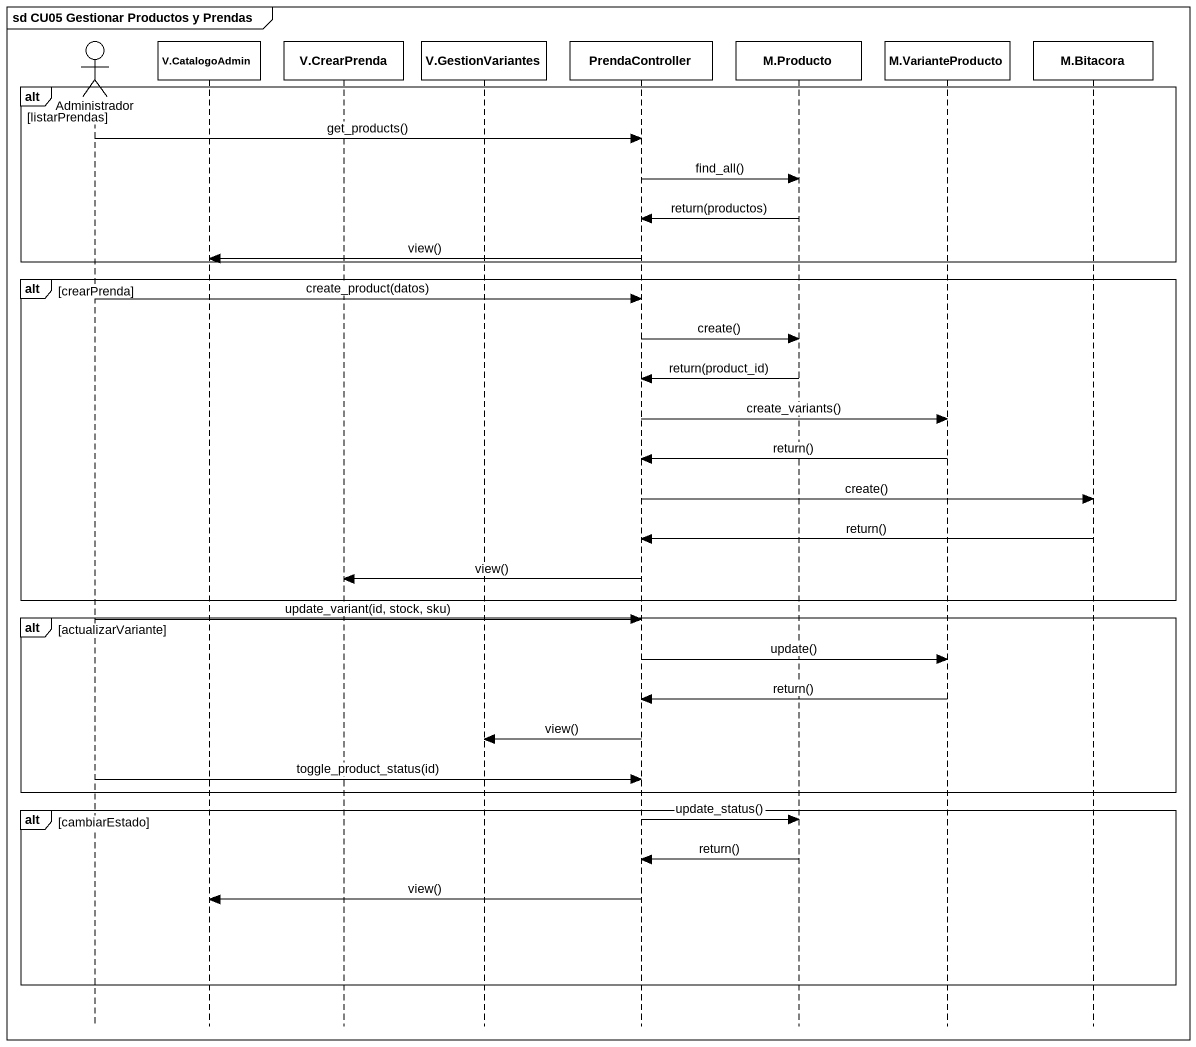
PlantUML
@startuml
mainframe sd CU05 Gestionar Productos y Prendas
hide footbox
actor Administrador
participant "V.CatalogoAdmin" as V_CatalogoAdmin
participant "V.CrearPrenda" as V_CrearPrenda
participant "V.GestionVariantes" as V_GestionVariantes
participant PrendaController
participant "M.Producto" as M_Producto
participant "M.VarianteProducto" as M_VarianteProducto
participant "M.Bitacora" as M_Bitacora

alt listarPrendas
  Administrador -> PrendaController : get_products()
  PrendaController -> M_Producto : find_all()
  M_Producto -> PrendaController : return(productos)
  PrendaController -> V_CatalogoAdmin : view()
end
alt crearPrenda
  Administrador -> PrendaController : create_product(datos)
  PrendaController -> M_Producto : create()
  M_Producto -> PrendaController : return(product_id)
  PrendaController -> M_VarianteProducto : create_variants()
  M_VarianteProducto -> PrendaController : return()
  PrendaController -> M_Bitacora : create()
  M_Bitacora -> PrendaController : return()
  PrendaController -> V_CrearPrenda : view()
end
alt actualizarVariante
  Administrador -> PrendaController : update_variant(id, stock, sku)
  PrendaController -> M_VarianteProducto : update()
  M_VarianteProducto -> PrendaController : return()
  PrendaController -> V_GestionVariantes : view()
  Administrador -> PrendaController : toggle_product_status(id)
end
alt cambiarEstado
  PrendaController -> M_Producto : update_status()
  M_Producto -> PrendaController : return()
  PrendaController -> V_CatalogoAdmin : view()
end
@enduml
